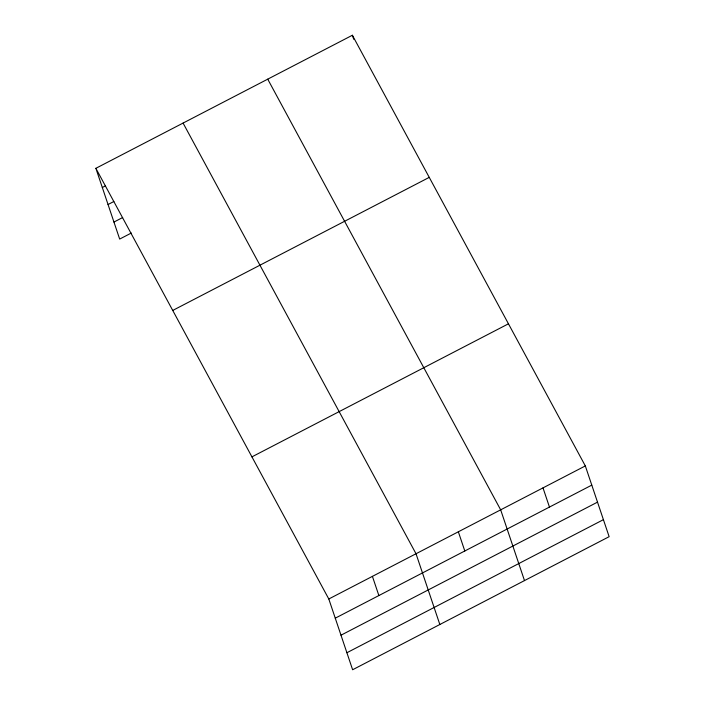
<?xml version="1.0" encoding="UTF-8"?>
<svg xmlns="http://www.w3.org/2000/svg" width="705" height="705" viewBox="0 0 705 705"><rect width="100%" height="100%" fill="white"/><g stroke="black" fill="none" stroke-linecap="round" stroke-linejoin="round"><path stroke-width="1.06" d="M95.862 168.319L352.377 35.25L585.326 465.926L609.138 536.681L352.623 669.75L328.803 598.986L95.862 168.319L119.674 239.074L131.297 233.047M102.322 187.504L105.221 185.997M108.041 204.52L113.857 201.507M113.946 222.057L122.67 217.537M172.734 310.438L429.257 177.369M251.932 456.866L508.455 323.806M328.803 598.986L585.326 465.926M335.263 618.179L591.786 485.119M340.991 635.196L597.514 502.136M346.895 652.733L603.418 519.664M267.724 79.163L500.673 509.838L524.494 580.594M183.08 123.075L416.02 553.751L439.841 624.507M543 487.878L549.459 507.071M352.377 35.25L353.743 39.295M458.347 531.79L464.807 550.984M372.416 576.373L378.876 595.566"/></g></svg>
